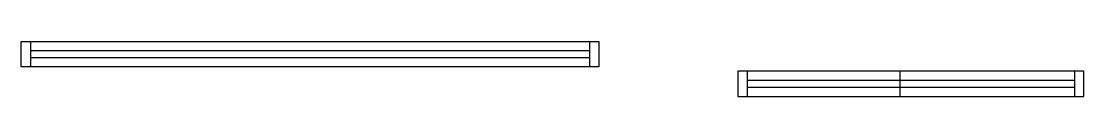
# Model space of a CAD drawing. Header units: metres. Extents: x 2175 to 2974, y 15891 to 15933.
import ezdxf

# ---------------------------------------------------------------- set-up
doc = ezdxf.new("R2010")
doc.units = ezdxf.units.M
doc.layers.add('Painéis', color=7, linetype='Continuous')
doc.layers.add('SARR_2.2x7', color=7, linetype='Continuous')

msp = doc.modelspace()

# ---------------------------------------------------------------- linework, layer by layer
at = {"layer": 'Painéis', "color": 7, "lineweight": 25}
msp.add_line((2835.6, 15891.39), (2835.6, 15910.39), dxfattribs=at)
for points in [[(2419, 15913.76), (2175, 15913.76), (2175, 15932.76), (2419, 15932.76)], [(2419, 15932.76), (2609, 15932.76), (2609, 15913.76), (2419, 15913.76)], [(2713.6, 15910.39), (2713.6, 15891.39), (2973.6, 15891.39), (2973.6, 15910.39), (2713.6, 15910.39)]]:
    msp.add_lwpolyline(points, dxfattribs=at)
at = {"layer": 'SARR_2.2x7', "color": 7, "lineweight": 25}
for p, q in [((2182, 15932.76), (2182, 15913.76)), ((2602, 15932.76), (2602, 15913.76)), ((2419, 15925.76), (2182, 15925.76)), ((2602, 15925.76), (2419, 15925.76)), ((2182, 15920.76), (2419, 15920.76)), ((2419, 15920.76), (2602, 15920.76)), ((2720.6, 15910.39), (2720.6, 15891.39)), ((2966.6, 15910.39), (2966.6, 15891.39)), ((2966.6, 15903.39), (2720.6, 15903.39)), ((2720.6, 15898.39), (2966.6, 15898.39))]:
    msp.add_line(p, q, dxfattribs=at)

doc.saveas('drawing.dxf')
